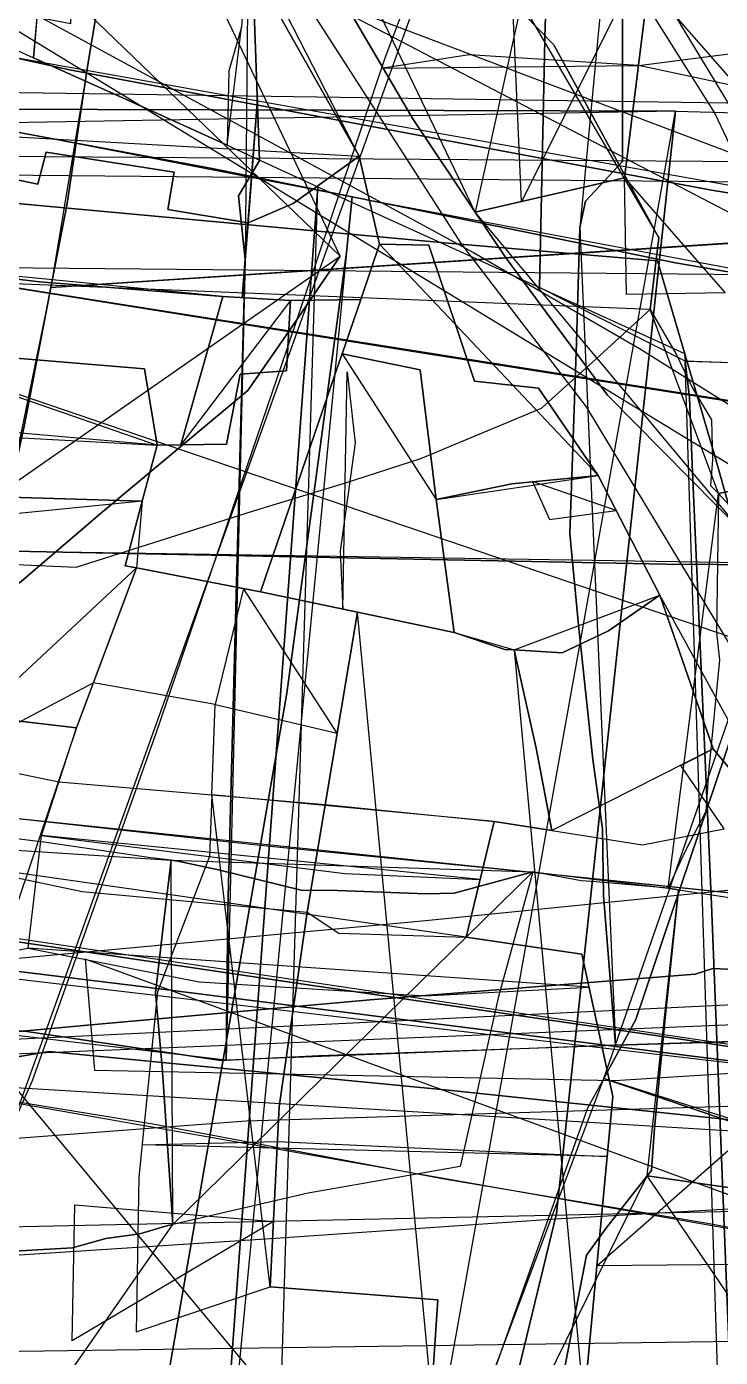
# Model space of a CAD drawing. Extents: x -6790 to 12600, y -1098 to 2171.
# Drawn here: x 680.8 to 715, y 528.4 to 593.9 of the extents above; entities that cross this region are included whole.
import ezdxf

# ---------------------------------------------------------------- set-up
doc = ezdxf.new("R2010")
doc.units = 0

msp = doc.modelspace()

# ---------------------------------------------------------------- linework, layer by layer
for points in [[(684.096, 627.544), (672.173, 633.169), (668.658, 614.841), (666.104, 599.451), (675.334, 594.972), (680.231, 592.784), (681.171, 592.361), (683.074, 613.607), (684.096, 627.544)], [(691.407, 593.855), (690.781, 591.72), (690.694, 588.048), (686.223, 590.084), (681.171, 592.361), (683.074, 613.607), (684.096, 627.544), (694.107, 632.067), (691.407, 593.855)], [(691.407, 593.855), (690.781, 591.72), (690.694, 588.048), (695.164, 586.012), (706.068, 581.049), (706.348, 594.017), (708.72, 632.067), (694.107, 632.067), (691.407, 593.855)], [(706.348, 594.017), (706.068, 581.049), (713.2, 577.803), (713.244, 577.425), (719.771, 577.237), (724.409, 577.003), (724.214, 596.228), (723.834, 627.731), (708.72, 632.067), (706.348, 594.017)], [(658.986, 596.196), (663.436, 595.663), (667.635, 594.988), (671.797, 594.239), (682.932, 591.764), (714.537, 585.841), (729.421, 583.404), (737.539, 582.126), (737.603, 582.45), (738.01, 584.046), (738.74, 588.729), (739.241, 590.137), (741.541, 598.43), (744.293, 608.842), (739.448, 627.139), (663.38, 628.399), (661.945, 616.951), (658.986, 596.196)], [(658.986, 596.196), (663.436, 595.663), (667.635, 594.988), (671.797, 594.239), (682.932, 591.764), (714.537, 585.841), (729.421, 583.404), (737.539, 582.126), (737.603, 582.45), (738.01, 584.046), (738.74, 588.729), (739.241, 590.137), (741.541, 598.43), (744.293, 608.842), (739.448, 627.139), (663.38, 628.399), (661.945, 616.951), (658.986, 596.196)], [(681.171, 592.361), (683.074, 613.607), (684.096, 627.544), (681.171, 592.361)], [(825.537, 465.767), (806.347, 469.426), (790.152, 472.911), (788.004, 473.788), (781.461, 482.463), (778.96, 484.783), (761.208, 490.562), (753.93, 494.44), (749.56, 505.261), (743.94, 513.637), (737.713, 521.371), (732.537, 530.271), (727.8, 538.416), (725.232, 542.833), (721.028, 551.818), (716.003, 562.56), (708.38, 575.17), (702.232, 583.194), (694.976, 594.469), (690.976, 605.984), (686.817, 617.955), (685.151, 622.749), (683.334, 627.98), (825.537, 465.767)], [(775.09, 566.034), (771.079, 566.598), (750.476, 569.926), (700.497, 577.796), (667.323, 583.093), (635.643, 588.101), (623.069, 590.092), (622.082, 590.248), (623.244, 590.97), (623.698, 591.965), (628.671, 605.967), (674.082, 624.515), (716.899, 617.404), (757.748, 608.856), (773.71, 605.208), (813.955, 600.005), (814.67, 560.312), (809.713, 560.917), (775.09, 566.034)], [(775.09, 566.034), (771.079, 566.598), (750.476, 569.926), (700.497, 577.796), (667.323, 583.093), (635.643, 588.101), (623.069, 590.092), (622.082, 590.248), (623.244, 590.97), (623.698, 591.965), (628.671, 605.967), (674.082, 624.515), (716.899, 617.404), (757.748, 608.856), (773.71, 605.208), (813.955, 600.005), (814.67, 560.312), (809.713, 560.917), (775.09, 566.034)], [(711.949, 583.489), (706.773, 592.988), (705.292, 594.504), (702.293, 598.674), (696.022, 610.838), (687.958, 624.588), (711.949, 583.489)], [(631.185, 586.067), (630.395, 567.599), (629.272, 553.037), (631.611, 553.279), (651.14, 550.966), (686.066, 546.689), (721.526, 542.212), (767.503, 536.764), (770.49, 558.882), (770.519, 560.007), (774.148, 586.178), (774.858, 591.341), (778.992, 622.183), (633.046, 620.65), (631.185, 586.067)], [(644.249, 621.844), (790.423, 618.394), (800.786, 540.213), (644.249, 621.844)], [(743.577, 615.985), (571.406, 621.072), (583.35, 590.309), (593.179, 564.445), (600.515, 545.112), (610.569, 518.616), (638.978, 500.569), (640.627, 511.135), (643.552, 526.151), (649.264, 556.591), (655.57, 588.73), (655.856, 589.891), (712.768, 589.733), (744.235, 588.876), (744.243, 589.482), (744.353, 598.004), (743.577, 615.985)], [(663.478, 546.13), (668.304, 544.716), (679.966, 539.444), (681.107, 542.022), (687.199, 559.121), (693.65, 578.028), (698.477, 592.358), (709.415, 621.383), (692.696, 620.221), (676.329, 620.795), (668.577, 621.463), (655.665, 581.738), (653.18, 574.269), (649.104, 562.018), (646.381, 553.996), (644.699, 549.796), (650.331, 548.957), (658.168, 547.383), (659.007, 547.348), (663.478, 546.13)], [(679.966, 539.444), (681.107, 542.022), (687.199, 559.121), (693.65, 578.028), (698.477, 592.358), (709.415, 621.383), (679.966, 539.444)], [(696.566, 621.171), (704.593, 605.669), (714.702, 589.616), (716.425, 585.972), (721.612, 578.453), (726.398, 571.496), (729.841, 566.226), (696.566, 621.171)], [(696.254, 582.599), (678.44, 619.959), (656.869, 620.524), (696.254, 582.599)], [(735.793, 618.666), (725.49, 587.731), (717.424, 564.608), (710.808, 545.026), (709.228, 542.116), (735.793, 618.666)], [(801.548, 591.518), (789.244, 518.689), (788.787, 518.812), (777.968, 521.722), (767.392, 524.566), (756.887, 527.429), (746.381, 530.292), (746.255, 530.331), (721.441, 537.969), (709.228, 542.116), (710.808, 545.026), (717.424, 564.608), (725.49, 587.731), (735.793, 618.666), (736.918, 617.965), (749.59, 612.501), (801.548, 591.518)], [(683.828, 591.925), (682.819, 585.19), (682.019, 581.053), (696.426, 581.987), (726.428, 583.933), (728.878, 584.118), (732.198, 584.368), (752.011, 586.349), (777.061, 588.192), (809.762, 590.173), (777.783, 611.858), (687.999, 616.919), (683.828, 591.925)], [(637.408, 594.75), (637.736, 594.726), (662.872, 589.934), (662.532, 588.83), (655.107, 534.668), (651.449, 507.714), (650.216, 499.044), (650.194, 498.07), (651.792, 497.489), (662.338, 495.196), (682.779, 491.07), (710.001, 485.905), (711.801, 485.535), (713.973, 500.37), (718.122, 527.146), (720.485, 542.786), (726.628, 583.454), (640.862, 615.9), (637.408, 594.75)], [(708.052, 584.007), (707.891, 578.34), (707.559, 568.945), (707.993, 564.436), (708.687, 557.827), (709.17, 554.402), (709.226, 551.132), (709.802, 543.758), (726.519, 544.275), (728.228, 544.341), (728.224, 561.892), (728.469, 574.962), (729.565, 599.328), (729.879, 615.388), (710.178, 606.337), (710.153, 587.256), (708.335, 585.307), (708.052, 584.007)], [(691.575, 582.421), (690.991, 560.4), (690.727, 550.451), (690.64, 543.02), (690.377, 543.007), (680.831, 544.429), (672.906, 545.112), (673.347, 586.088), (673.397, 586.083), (675.249, 586.187), (675.732, 607.49), (675.777, 614.492), (691.761, 601.926), (692.294, 587.295), (691.254, 585.561), (691.575, 582.421)], [(709.027, 612.461), (703.291, 612.47), (689.971, 611.68), (690.146, 611.123), (693.029, 602.771), (694.61, 598.264), (699.831, 589.351), (702.897, 584.765), (710.253, 586.451), (711.26, 594.498), (712.382, 600.854), (712.681, 602.543), (706.696, 604.624), (706.271, 606.581), (708.281, 608.77), (709.027, 612.461)], [(710.253, 586.451), (711.26, 594.498), (712.382, 600.854), (712.681, 602.543), (706.696, 604.624), (706.271, 606.581), (708.281, 608.77), (709.027, 612.461), (703.291, 612.47), (689.971, 611.68), (690.146, 611.123), (693.029, 602.771), (694.61, 598.264), (699.831, 589.351), (702.897, 584.765), (710.253, 586.451)], [(702.897, 584.765), (710.253, 586.451), (711.26, 594.498), (712.382, 600.854), (712.681, 602.543), (706.696, 604.624), (706.271, 606.581), (708.281, 608.77), (709.027, 612.461), (702.897, 584.765)], [(689.971, 611.68), (690.146, 611.123), (693.029, 602.771), (694.61, 598.264), (699.831, 589.351), (702.897, 584.765), (689.971, 611.68)], [(653.18, 610.247), (673.705, 598.611), (702.829, 582.769), (710.993, 578.047), (726.923, 568.075), (747.266, 555.189), (763.461, 544.731), (775.949, 536.655), (798.852, 521.74), (807.166, 516.444), (653.18, 610.247)], [(691.575, 582.421), (690.991, 560.4), (690.727, 550.451), (690.64, 543.02), (695.214, 543.257), (709.802, 543.758), (709.226, 551.132), (709.17, 554.402), (708.687, 557.827), (707.993, 564.436), (707.559, 568.945), (707.891, 578.34), (708.052, 584.007), (708.335, 585.307), (710.153, 587.256), (710.178, 606.337), (691.761, 601.926), (692.294, 587.295), (691.254, 585.561), (691.575, 582.421)], [(708.052, 584.007), (708.335, 585.307), (710.153, 587.256), (710.178, 606.337), (708.052, 584.007)], [(691.575, 582.421), (691.254, 585.561), (692.294, 587.295), (691.761, 601.926), (691.575, 582.421)], [(89.841, 599.426), (785.719, 589.09), (779.969, 92.069), (740.844, 91.654), (728.89, 91.746), (723.878, 92.07), (717.289, 92.524), (682.898, 93.323), (432.673, 95.452), (307.102, 97.514), (213.558, 98.725), (136.901, 99.682), (84.957, 100.385), (89.841, 599.426)], [(705.179, 585.288), (704.583, 599.008), (706.545, 599.684), (712.054, 598.992), (705.179, 585.288)], [(667.815, 597.186), (675.708, 595.441), (683.006, 594.048), (682.882, 597.969), (683.118, 598.936), (688.653, 598.148), (691.662, 598.31), (692.508, 595.817), (695.641, 590.251), (697.187, 587.506), (693.938, 585.184), (691.725, 584.24), (687.78, 584.889), (688.08, 586.72), (681.792, 587.705), (681.375, 586.134), (670.815, 588.341), (667.43, 588.47), (660.231, 589.603), (662.567, 598.57), (667.815, 597.186)], [(687.78, 584.889), (688.08, 586.72), (681.792, 587.705), (681.375, 586.134), (670.815, 588.341), (667.43, 588.47), (660.231, 589.603), (662.567, 598.57), (667.815, 597.186), (675.708, 595.441), (683.006, 594.048), (682.882, 597.969), (683.118, 598.936), (688.653, 598.148), (691.662, 598.31), (692.508, 595.817), (695.641, 590.251), (697.187, 587.506), (693.938, 585.184), (691.725, 584.24), (687.78, 584.889)], [(691.662, 598.31), (692.508, 595.817), (695.641, 590.251), (697.187, 587.506), (691.662, 598.31)], [(737.539, 582.126), (729.421, 583.404), (714.537, 585.841), (682.932, 591.764), (671.797, 594.239), (667.635, 594.988), (663.436, 595.663), (658.986, 596.196), (737.539, 582.126)], [(737.539, 582.126), (729.421, 583.404), (714.537, 585.841), (682.932, 591.764), (671.797, 594.239), (667.635, 594.988), (663.436, 595.663), (658.986, 596.196), (737.539, 582.126)], [(691.407, 593.855), (690.781, 591.72), (690.694, 588.048), (691.407, 593.855)], [(681.171, 592.361), (686.223, 590.084), (690.694, 588.048), (681.171, 592.361)], [(712.768, 589.733), (744.235, 588.876), (744.243, 589.482), (759.809, 592.467), (774.157, 588.929), (773.952, 588.441), (773.673, 586.057), (770.782, 568.317), (767.931, 549.325), (765.66, 534.859), (762.997, 525.189), (759.594, 512.479), (750.008, 475.338), (744.583, 455.13), (692.283, 473.824), (692.006, 473.916), (692.637, 477.059), (696.395, 491.831), (698.539, 500.306), (698.64, 501.141), (698.821, 502.123), (706.9, 535.475), (712.768, 589.733)], [(710.944, 591.973), (702.609, 592.496), (698.373, 591.839), (710.944, 591.973)], [(716.042, 592.636), (715.948, 590.908), (710.944, 591.973), (716.042, 592.636)], [(71.88, 94.001), (800.518, 88.913), (801.871, 586.617), (73.828, 591.855), (71.88, 94.001)], [(71.88, 94.001), (800.518, 88.913), (801.871, 586.617), (73.828, 591.855), (71.88, 94.001)], [(97.67, 591.945), (792.056, 585.549), (784.52, 85.891), (784.405, 69.632), (97.67, 591.945)], [(682.019, 581.053), (682.819, 585.19), (683.828, 591.925), (682.019, 581.053)], [(696.857, 585.51), (689.956, 586.911), (674.106, 589.854), (667.944, 591.116), (696.857, 585.51)], [(696.857, 585.51), (689.956, 586.911), (674.106, 589.854), (667.944, 591.116), (696.857, 585.51)], [(692.193, 590.329), (691.725, 584.24), (691.441, 580.549), (692.193, 590.329)], [(623.069, 590.092), (635.643, 588.101), (667.323, 583.093), (700.497, 577.796), (750.476, 569.926), (771.079, 566.598), (775.09, 566.034), (623.069, 590.092)], [(712.768, 589.733), (655.856, 589.891), (655.57, 588.73), (649.264, 556.591), (643.552, 526.151), (640.627, 511.135), (638.978, 500.569), (639.69, 500.116), (669.25, 481.513), (681.39, 477.439), (692.006, 473.916), (692.637, 477.059), (696.395, 491.831), (698.539, 500.306), (698.64, 501.141), (698.821, 502.123), (706.9, 535.475), (712.768, 589.733)], [(655.57, 588.73), (655.856, 589.891), (712.768, 589.733), (655.57, 588.73)], [(659.056, 585.928), (674.371, 582.185), (681.453, 581.323), (690.478, 580.605), (693.817, 580.41), (697.271, 580.46), (698.202, 583.176), (697.187, 587.506), (693.938, 585.184), (691.725, 584.24), (687.78, 584.889), (688.08, 586.72), (681.792, 587.705), (681.375, 586.134), (670.815, 588.341), (667.43, 588.47), (660.231, 589.603), (659.056, 585.928)], [(698.202, 583.176), (697.271, 580.46), (693.817, 580.41), (690.478, 580.605), (681.453, 581.323), (674.371, 582.185), (659.056, 585.928), (660.231, 589.603), (667.43, 588.47), (670.815, 588.341), (681.375, 586.134), (681.792, 587.705), (688.08, 586.72), (687.78, 584.889), (691.725, 584.24), (693.938, 585.184), (697.187, 587.506), (698.202, 583.176)], [(697.187, 587.506), (693.938, 585.184), (691.725, 584.24), (687.78, 584.889), (688.08, 586.72), (681.792, 587.705), (681.375, 586.134), (670.815, 588.341), (667.43, 588.47), (660.231, 589.603), (697.187, 587.506)], [(712.768, 589.733), (706.9, 535.475), (698.821, 502.123), (698.64, 501.141), (698.539, 500.306), (696.395, 491.831), (692.637, 477.059), (692.006, 473.916), (712.768, 589.733)], [(763.496, 547.482), (758.809, 548.231), (739.164, 551.34), (727.939, 553.082), (727.102, 553.173), (721.762, 556.047), (719.34, 559.781), (718.05, 560.867), (714.678, 572.816), (711.872, 582.365), (701.576, 583.225), (679.828, 585.239), (655.501, 587.434), (643.452, 588.642), (642.601, 588.686), (763.496, 547.482)], [(50.059, 587.887), (779.251, 581.11), (775.84, 83.588), (42.201, 89.165), (50.059, 587.887)], [(715.204, 580.794), (710.354, 580.698), (710.253, 586.451), (715.204, 580.794)], [(565.741, 585.861), (570.612, 585.021), (584.642, 582.344), (626.456, 573.971), (628.123, 573.498), (643.577, 572.269), (650.303, 571.918), (650.584, 572.48), (651.771, 579.002), (666.793, 577.398), (676.678, 576.271), (675.945, 571.529), (675.078, 567.649), (683.272, 567.281), (691.987, 570.055), (696.474, 571.421), (700.224, 572.635), (706.163, 575.106), (709.025, 577.686), (711.518, 579.962), (565.741, 585.861)], [(695.164, 586.012), (691.927, 542.039), (690.117, 517.465), (693.471, 516.074), (705.583, 510.381), (697.774, 477.651), (694.091, 462.59), (693.722, 461.117), (693.243, 449.043), (691.5, 416.127), (689.493, 378.224), (687.247, 328.55), (687.267, 326.292), (695.164, 586.012)], [(696.857, 585.51), (696.564, 582.771), (693.634, 561.078), (689.144, 535.217), (683.517, 502.813), (675.847, 457.278), (670.026, 422.742), (669.862, 420.997), (671.794, 420.385), (667.608, 393.764), (665.344, 378.795), (664.962, 376.962), (673.784, 374.423), (678.615, 373.048), (680.219, 372.532), (677.889, 362.928), (675.789, 355.119), (674.273, 351.755), (696.857, 585.51)], [(696.857, 585.51), (696.564, 582.771), (693.634, 561.078), (689.144, 535.217), (683.517, 502.813), (675.847, 457.278), (670.026, 422.742), (669.862, 420.997), (671.794, 420.385), (667.608, 393.764), (665.344, 378.795), (664.962, 376.962), (673.784, 374.423), (678.615, 373.048), (680.219, 372.532), (677.889, 362.928), (675.789, 355.119), (674.273, 351.755), (696.857, 585.51)], [(729.479, 579.362), (726.404, 579.928), (712.77, 582.262), (702.609, 584.342), (696.857, 585.51), (729.479, 579.362)], [(729.479, 579.362), (726.404, 579.928), (712.77, 582.262), (702.609, 584.342), (696.857, 585.51), (729.479, 579.362)], [(702.897, 584.765), (704.377, 582.551), (709.413, 575.748), (716.151, 568.95), (716.294, 568.73), (702.897, 584.765)], [(727.494, 567.331), (728.878, 584.118), (726.428, 583.933), (696.426, 581.987), (682.019, 581.053), (680.713, 574.289), (679.345, 568.093), (689.949, 567.878), (712.32, 567.432), (727.494, 567.331)], [(682.019, 581.053), (696.426, 581.987), (726.428, 583.933), (728.878, 584.118), (682.019, 581.053)], [(709.802, 543.758), (709.226, 551.132), (709.17, 554.402), (708.687, 557.827), (707.993, 564.436), (707.559, 568.945), (707.891, 578.34), (708.052, 584.007), (709.802, 543.758)], [(700.991, 570.609), (704.703, 571.395), (708.952, 571.804), (706.016, 576.102), (702.863, 576.446), (700.627, 583.127), (698.202, 583.176), (697.271, 580.46), (696.352, 577.777), (700.196, 576.999), (700.991, 570.609)], [(698.202, 583.176), (700.627, 583.127), (702.863, 576.446), (706.016, 576.102), (708.952, 571.804), (704.703, 571.395), (700.991, 570.609), (700.196, 576.999), (696.352, 577.777), (697.271, 580.46), (698.202, 583.176)], [(698.202, 583.176), (700.627, 583.127), (702.863, 576.446), (706.016, 576.102), (708.952, 571.804), (698.202, 583.176)], [(690.64, 543.02), (690.727, 550.451), (690.991, 560.4), (691.575, 582.421), (690.64, 543.02)], [(690.478, 580.605), (688.423, 573.306), (687.251, 573.29), (686.626, 577.043), (673.172, 578.161), (674.371, 582.185), (681.453, 581.323), (690.478, 580.605)], [(688.423, 573.306), (687.251, 573.29), (686.626, 577.043), (673.172, 578.161), (674.371, 582.185), (681.453, 581.323), (690.478, 580.605), (688.423, 573.306)], [(674.371, 582.185), (681.453, 581.323), (690.478, 580.605), (674.371, 582.185)], [(679.345, 568.093), (680.713, 574.289), (682.019, 581.053), (679.345, 568.093)], [(706.068, 581.049), (713.2, 577.803), (713.244, 577.425), (706.068, 581.049)], [(697.271, 580.46), (696.352, 577.777), (696.215, 577.376), (692.343, 566.074), (686.24, 567.245), (685.673, 567.354), (686.519, 570.536), (687.251, 573.29), (688.423, 573.306), (690.661, 573.337), (691.337, 576.784), (693.616, 576.945), (693.817, 580.41), (697.271, 580.46)], [(697.271, 580.46), (696.352, 577.777), (696.215, 577.376), (692.343, 566.074), (686.24, 567.245), (685.673, 567.354), (686.519, 570.536), (687.251, 573.29), (688.423, 573.306), (690.661, 573.337), (691.337, 576.784), (693.616, 576.945), (693.817, 580.41), (697.271, 580.46)], [(690.478, 580.605), (688.423, 573.306), (690.661, 573.337), (691.337, 576.784), (693.616, 576.945), (693.817, 580.41), (690.478, 580.605)], [(690.478, 580.605), (693.817, 580.41), (693.616, 576.945), (691.337, 576.784), (690.661, 573.337), (688.423, 573.306), (690.478, 580.605)], [(688.423, 573.306), (690.661, 573.337), (691.337, 576.784), (693.616, 576.945), (693.817, 580.41), (688.423, 573.306)], [(657.572, 567.65), (657.346, 569.271), (656.873, 572.662), (656.669, 576.705), (657.319, 580.097), (664.665, 579.209), (668.593, 578.458), (673.172, 578.161), (686.626, 577.043), (687.251, 573.29), (686.519, 570.536), (679.433, 570.745), (677.97, 564.443), (667.909, 566.155), (657.572, 567.65)], [(679.433, 570.745), (686.519, 570.536), (687.251, 573.29), (686.626, 577.043), (673.172, 578.161), (668.593, 578.458), (664.665, 579.209), (657.319, 580.097), (656.669, 576.705), (656.873, 572.662), (657.346, 569.271), (657.572, 567.65), (667.909, 566.155), (677.97, 564.443), (679.433, 570.745)], [(711.518, 579.962), (712.789, 577.772), (713.601, 576.097), (714.541, 574.538), (714.58, 572.567), (714.49, 571.305), (714.876, 570.905), (711.518, 579.962)], [(687.251, 573.29), (686.626, 577.043), (673.172, 578.161), (687.251, 573.29)], [(696.352, 577.777), (696.215, 577.376), (692.343, 566.074), (696.352, 577.777)], [(700.991, 570.609), (701.867, 564.072), (697.105, 565.073), (692.343, 566.074), (696.215, 577.376), (696.352, 577.777), (700.196, 576.999), (700.991, 570.609)], [(697.105, 565.073), (692.343, 566.074), (696.215, 577.376), (696.352, 577.777), (700.196, 576.999), (700.991, 570.609), (701.867, 564.072), (697.105, 565.073)], [(700.991, 570.609), (700.196, 576.999), (696.352, 577.777), (700.991, 570.609)], [(713.244, 577.425), (719.771, 577.237), (724.409, 577.003), (713.244, 577.425)], [(713.244, 577.425), (713.453, 575.623), (713.591, 572.348), (714.529, 550.707), (716.308, 505.763), (733.475, 501.618), (722.713, 376.925), (720.541, 349.82), (713.244, 577.425)], [(724.409, 577.003), (727.105, 576.867), (728.696, 576.718), (739.559, 518.422), (743.045, 499.717), (747.303, 498.619), (757.63, 495.437), (756.884, 464.709), (754.155, 381.475), (752.853, 341.757), (729.336, 347.716), (720.541, 349.82), (722.713, 376.925), (733.475, 501.618), (716.308, 505.763), (714.529, 550.707), (713.591, 572.348), (713.453, 575.623), (713.244, 577.425), (719.771, 577.237), (724.409, 577.003)], [(696.609, 576.903), (696.993, 573.403), (696.258, 568.065), (696.392, 565.223), (696.609, 576.903)], [(663.947, 575.348), (674.225, 573.995), (687.251, 573.29), (663.947, 575.348)], [(708.952, 571.804), (704.703, 571.395), (700.991, 570.609), (708.952, 571.804)], [(711.989, 565.904), (709.462, 564.149), (707.185, 563.062), (704.822, 563.21), (704.355, 563.239), (701.867, 564.072), (700.991, 570.609), (704.703, 571.395), (708.952, 571.804), (711.989, 565.904)], [(704.355, 563.239), (704.822, 563.21), (707.185, 563.062), (709.462, 564.149), (711.989, 565.904), (708.952, 571.804), (704.703, 571.395), (700.991, 570.609), (701.867, 564.072), (704.355, 563.239)], [(714.876, 570.905), (714.786, 564.052), (714.928, 562.725), (714.387, 557.185), (714.258, 555.265), (713.227, 553.281), (712.403, 551.491), (712.918, 551.413), (725.124, 549.57), (735.851, 547.986), (734.086, 550.029), (731.964, 552.944), (727.145, 561.67), (722.445, 570.237), (721.413, 572.22), (714.876, 570.905)], [(735.851, 547.986), (734.086, 550.029), (731.964, 552.944), (727.145, 561.67), (722.445, 570.237), (721.413, 572.22), (714.876, 570.905), (735.851, 547.986)], [(705.731, 571.494), (706.556, 569.625), (709.842, 570.074), (705.731, 571.494)], [(657.572, 567.65), (667.909, 566.155), (677.97, 564.443), (679.433, 570.745), (686.519, 570.536), (685.673, 567.354), (686.24, 567.245), (683.276, 559.37), (677.389, 560.066), (671.061, 560.515), (668.311, 550.558), (658.102, 551.967), (652.614, 551.953), (652.573, 556.952), (653.255, 559.253), (657.099, 565.535), (657.572, 567.65)], [(657.572, 567.65), (667.909, 566.155), (677.97, 564.443), (679.433, 570.745), (686.519, 570.536), (657.572, 567.65)], [(679.433, 570.745), (686.519, 570.536), (685.673, 567.354), (686.24, 567.245), (683.276, 559.37), (677.642, 560.036), (677.97, 564.443), (679.433, 570.745)], [(686.24, 567.245), (685.673, 567.354), (686.519, 570.536), (686.24, 567.245)], [(714.876, 570.905), (714.786, 564.052), (714.928, 562.725), (714.387, 557.185), (714.258, 555.265), (713.227, 553.281), (712.403, 551.491), (714.876, 570.905)], [(727.494, 567.331), (726.988, 559.037), (726.902, 557.625), (725.967, 550.153), (708.303, 551.996), (692.15, 553.608), (676.487, 555.329), (678.146, 562.663), (679.345, 568.093), (689.949, 567.878), (712.32, 567.432), (727.494, 567.331)], [(727.494, 567.331), (712.32, 567.432), (689.949, 567.878), (679.345, 568.093), (727.494, 567.331)], [(686.24, 567.245), (683.276, 559.37), (677.389, 560.066), (671.061, 560.515), (668.311, 550.558), (686.24, 567.245)], [(697.105, 565.073), (692.343, 566.074), (686.24, 567.245), (683.276, 559.37), (677.389, 560.066), (671.061, 560.515), (668.311, 550.558), (674.443, 549.319), (674.421, 543.075), (679.917, 542.224), (679.814, 536.092), (678.524, 527.228), (678.043, 523.919), (677.943, 523.231), (679.582, 521.776), (688.659, 521.48), (695.555, 521.482), (699.985, 525.909), (700.758, 526.545), (701.066, 531.222), (692.809, 531.86), (693.257, 540.717), (694.641, 550.303), (697.105, 565.073)], [(691.499, 566.236), (690.11, 560.527), (696.111, 559.114), (691.499, 566.236)], [(711.989, 565.904), (709.462, 564.149), (707.185, 563.062), (704.822, 563.21), (711.989, 565.904)], [(711.989, 565.904), (714.624, 558.35), (718.132, 554.136), (719.536, 551.631), (719.696, 549.312), (724.62, 540.626), (726.218, 537.807), (727.011, 534.779), (728.358, 534.805), (731.469, 530.334), (732.561, 528.351), (711.989, 565.904)], [(697.105, 565.073), (694.641, 550.303), (693.257, 540.717), (692.809, 531.86), (701.066, 531.222), (700.758, 526.545), (697.105, 565.073)], [(708.25, 526.085), (700.758, 526.545), (701.066, 531.222), (692.809, 531.86), (693.257, 540.717), (694.641, 550.303), (697.105, 565.073), (701.867, 564.072), (704.355, 563.239), (704.822, 563.21), (705.901, 558.376), (706.675, 554.319), (703.84, 554.761), (702.468, 549.073), (708.154, 548.235), (709.683, 541.232), (708.25, 526.085)], [(701.867, 564.072), (704.355, 563.239), (704.822, 563.21), (705.901, 558.376), (706.675, 554.319), (703.84, 554.761), (702.468, 549.073), (708.154, 548.235), (709.683, 541.232), (708.25, 526.085), (700.758, 526.545), (701.066, 531.222), (692.809, 531.86), (693.257, 540.717), (694.641, 550.303), (697.105, 565.073), (701.867, 564.072)], [(704.822, 563.21), (704.355, 563.239), (701.867, 564.072), (704.822, 563.21)], [(708.25, 526.085), (709.683, 541.232), (708.154, 548.235), (702.468, 549.073), (703.84, 554.761), (706.675, 554.319), (705.901, 558.376), (704.822, 563.21), (708.25, 526.085)], [(677.009, 557.844), (682.416, 556.724), (689.946, 556.081), (690.11, 560.527), (684.113, 561.593), (677.009, 557.844)], [(679.547, 548.287), (680.902, 548.54), (681.556, 554.077), (683.276, 559.37), (679.547, 548.287)], [(612.213, 559.124), (619.353, 558.129), (635.457, 555.634), (656.693, 552.399), (675.165, 549.616), (695.01, 546.688), (713.12, 544.031), (733.883, 540.858), (744.152, 539.464), (761.097, 536.941), (776.091, 534.774), (612.213, 559.124)], [(706.675, 554.319), (711.136, 553.623), (715.151, 554.403), (713.018, 557.518), (714.624, 558.35), (706.675, 554.319)], [(687.935, 552.861), (686.944, 552.981), (681.783, 553.735), (674.695, 554.614), (664.647, 555.73), (652.632, 557.263), (649.188, 557.849), (649.074, 554.595), (637.135, 555.825), (626.482, 556.828), (687.935, 552.861)], [(689.946, 556.081), (689.835, 553.041), (687.263, 546.388), (686.348, 537.258), (686.217, 529.654), (692.809, 531.86), (689.946, 556.081)], [(689.946, 556.081), (695.526, 555.605), (703.84, 554.761), (689.946, 556.081)], [(724.525, 538.984), (725.967, 550.153), (708.303, 551.996), (692.15, 553.608), (676.487, 555.329), (675.799, 552.288), (673.741, 542.053), (681.926, 543.447), (701.569, 541.548), (718.59, 539.75), (724.525, 538.984)], [(725.967, 550.153), (708.303, 551.996), (692.15, 553.608), (676.487, 555.329), (725.967, 550.153)], [(681.556, 554.077), (696.49, 552.207), (703.154, 551.917), (681.556, 554.077)], [(767.503, 536.764), (721.526, 542.212), (686.066, 546.689), (651.14, 550.966), (631.611, 553.279), (629.272, 553.037), (767.503, 536.764)], [(687.935, 552.861), (687.602, 550.006), (687.175, 546.34), (687.5, 542.689), (688.016, 534.936), (687.935, 552.861)], [(687.935, 552.861), (688.272, 552.82), (690.264, 552.397), (694.339, 551.391), (696.129, 551.371), (700.486, 551.21), (701.874, 551.24), (705.747, 552.287), (704.053, 546.16), (702.161, 537.784), (694.686, 536.479), (688.016, 534.936), (687.5, 542.689), (687.175, 546.34), (687.602, 550.006), (687.935, 552.861)], [(705.747, 552.287), (701.874, 551.24), (700.486, 551.21), (696.129, 551.371), (694.339, 551.391), (690.264, 552.397), (688.272, 552.82), (687.935, 552.861), (705.747, 552.287)], [(583.064, 539.363), (585.372, 540.273), (606.126, 541.769), (626.565, 543.815), (643.725, 545.101), (657.369, 546.151), (679.488, 547.961), (700.294, 549.876), (720.707, 551.923), (728.448, 552.553), (730.73, 552.133), (736.555, 551.923), (757.808, 551.608), (766.913, 551.136), (773.971, 551.005), (781.816, 550.401), (787.3, 550.349), (790.56, 549.357), (583.064, 539.363)], [(676.78, 552.744), (683.566, 551.325), (694.641, 550.303), (696.195, 549.265), (702.468, 549.073), (676.78, 552.744)], [(705.747, 552.287), (704.053, 546.16), (702.161, 537.784), (694.686, 536.479), (688.016, 534.936), (705.747, 552.287)], [(712.403, 551.491), (708.856, 551.804), (708.112, 551.844), (705.747, 552.287), (712.403, 551.491)], [(712.918, 551.413), (712.249, 545.11), (711.722, 539.692), (711.574, 537.592), (711.372, 537.335), (712.918, 551.413)], [(680.902, 548.54), (689.325, 546.879), (700.448, 546.192), (708.509, 546.609), (680.902, 548.54)], [(683.707, 547.987), (684.159, 542.523), (694.105, 542.326), (709.758, 542.018), (719.68, 542.647), (725.822, 532.571), (683.707, 547.987)], [(583.064, 539.363), (604.562, 539.86), (625.795, 540.369), (639.058, 540.772), (655.013, 542.073), (668.605, 543.344), (684.365, 544.795), (697.733, 545.991), (713.732, 547.262), (714.599, 547.531), (727.997, 546.918), (744.221, 546.275), (752.325, 546.248), (583.064, 539.363)], [(672.906, 545.112), (680.831, 544.429), (690.377, 543.007), (690.64, 543.02), (672.906, 545.112)], [(709.802, 543.758), (726.519, 544.275), (728.228, 544.341), (709.802, 543.758)], [(690.64, 543.02), (695.214, 543.257), (709.802, 543.758), (690.64, 543.02)], [(673.741, 542.053), (681.926, 543.447), (701.569, 541.548), (718.59, 539.75), (724.525, 538.984), (673.741, 542.053)], [(724.525, 538.984), (718.59, 539.75), (701.569, 541.548), (681.926, 543.447), (673.741, 542.053), (687.034, 539.884), (701.38, 537.189), (714.333, 535.004), (723.784, 533.238), (724.525, 538.984)], [(709.228, 542.116), (708.436, 540.658), (703.834, 527.74), (693.629, 499.537), (681.078, 464.801), (674.596, 447.41), (666.622, 426.391), (657.931, 403.949), (634.744, 342.396), (622.223, 309.817), (617.998, 298.824), (617.095, 296.956), (709.228, 542.116)], [(673.741, 542.053), (687.034, 539.884), (701.38, 537.189), (714.333, 535.004), (723.784, 533.238), (673.741, 542.053)], [(709.228, 542.116), (721.441, 537.969), (746.255, 530.331), (709.228, 542.116)], [(541.721, 531.826), (576.481, 533.215), (609.622, 534.101), (649.497, 536.848), (691.632, 540.038), (719.057, 540.88), (742.982, 541.367), (756.717, 540.791), (777.541, 539.019), (790.534, 537.178), (541.721, 531.826)], [(717.128, 540.13), (717.483, 532.984), (708.895, 532.897), (717.128, 540.13)], [(686.508, 538.858), (693.171, 539.02), (704.542, 538.501), (709.404, 538.28), (686.508, 538.858)], [(568.752, 527.119), (570.182, 527.631), (587.93, 528.284), (609.128, 529.315), (622.495, 529.987), (640.936, 530.948), (655.856, 531.979), (665.7, 532.592), (678.186, 533.299), (692.584, 534.223), (706.858, 535.208), (724.738, 536.243), (736.134, 537.041), (747.545, 537.543), (752.427, 536.59), (756.679, 535.837), (763.779, 534.6), (770.09, 533.408), (774.794, 532.543), (779.867, 531.747), (788.726, 530.186), (568.752, 527.119)], [(711.372, 537.335), (709.384, 534.809), (708.379, 533.417), (707.152, 527.077), (706.765, 525.603), (705.415, 523.248), (704.344, 521.33), (701.421, 520.284), (700.236, 515.747), (699.475, 513.145), (711.372, 537.335)], [(711.372, 537.335), (719.67, 536.139), (726.257, 535.228), (726.98, 528.886), (727.59, 525.155), (727.722, 522.554), (727.905, 518.986), (728.281, 517.39), (728.789, 515.652), (729.033, 513.203), (729.083, 511.329), (711.372, 537.335)], [(683.063, 529.213), (683.206, 535.9), (686.32, 535.639), (692.972, 535.081), (683.063, 529.213)], [(688.016, 534.936), (687.774, 534.88), (686.39, 534.476), (684.726, 534.237), (683.086, 533.782), (678.513, 533.519), (674.491, 533.327), (672.192, 533.435), (672.192, 524.493), (672.072, 520.721), (671.274, 515.682), (670.668, 509.993), (688.016, 534.936)]]:
    msp.add_lwpolyline(points, close=True)
for points in [[(716.637, 626.053), (711.521, 626.53), (711.081, 619.169), (709.96, 619.053), (709.314, 613.88), (709.027, 612.461), (708.281, 608.77), (706.271, 606.581), (706.696, 604.624), (712.681, 602.543), (712.382, 600.854), (711.26, 594.498), (710.253, 586.451), (702.897, 584.765), (704.377, 582.551), (709.413, 575.748), (716.151, 568.95)], [(716.151, 568.95), (709.413, 575.748), (704.377, 582.551), (702.897, 584.765), (710.253, 586.451), (710.253, 586.451), (711.26, 594.498), (712.382, 600.854), (712.681, 602.543), (706.696, 604.624), (706.271, 606.581), (708.281, 608.77), (709.027, 612.461), (709.314, 613.88), (709.96, 619.053), (711.081, 619.169), (711.521, 626.53), (716.637, 626.053)], [(715.269, 599.34), (709.187, 608.403), (704.136, 617.008), (700.868, 621.224), (696.566, 621.171), (687.958, 624.588), (696.022, 610.838), (702.293, 598.674), (705.292, 594.504), (706.773, 592.988), (711.949, 583.489), (711.949, 583.489), (711.518, 579.962), (712.789, 577.772), (713.601, 576.097), (714.541, 574.538), (714.58, 572.567), (714.49, 571.305), (714.876, 570.905), (721.413, 572.22)], [(763.496, 547.482), (758.809, 548.231), (739.164, 551.34), (727.939, 553.082), (727.102, 553.173), (721.762, 556.047), (719.34, 559.781), (718.05, 560.867), (714.678, 572.816), (711.872, 582.365), (701.576, 583.225), (679.828, 585.239), (655.501, 587.434), (643.452, 588.642), (642.601, 588.686), (642.742, 591.449), (644.249, 621.844), (729.633, 608.089), (746.903, 604.898), (747.003, 593.841), (749.373, 591.579), (750.48, 590.415), (754.712, 586.297), (767.376, 573.477)], [(763.496, 547.482), (758.809, 548.231), (739.164, 551.34), (727.939, 553.082), (727.102, 553.173), (721.762, 556.047), (719.34, 559.781), (718.05, 560.867), (714.678, 572.816), (711.872, 582.365), (701.576, 583.225), (679.828, 585.239), (655.501, 587.434), (643.452, 588.642), (642.601, 588.686), (642.742, 591.449), (644.249, 621.844), (729.633, 608.089), (746.903, 604.898), (747.003, 593.841), (749.373, 591.579), (750.48, 590.415), (754.712, 586.297), (767.376, 573.477)], [(763.496, 547.482), (758.809, 548.231), (739.164, 551.34), (727.939, 553.082), (727.102, 553.173), (721.762, 556.047), (719.34, 559.781), (718.05, 560.867), (714.678, 572.816), (711.872, 582.365), (701.576, 583.225), (679.828, 585.239), (655.501, 587.434), (643.452, 588.642), (642.601, 588.686), (642.742, 591.449), (644.249, 621.844), (729.633, 608.089), (746.903, 604.898), (747.003, 593.841), (749.373, 591.579), (750.48, 590.415), (754.712, 586.297), (767.376, 573.477)], [(674.864, 524.778), (679.966, 539.444), (679.966, 539.444), (681.107, 542.022), (687.199, 559.121), (693.65, 578.028), (698.477, 592.358), (709.415, 621.383), (709.803, 621.41), (734.088, 619.729), (735.793, 618.666), (725.49, 587.731), (717.424, 564.608), (710.808, 545.026), (709.228, 542.116), (708.436, 540.658), (703.834, 527.74)], [(634.22, 503.094), (645.747, 519.254), (649.611, 524.524), (651.9, 527.789), (665.601, 545.5), (673.782, 556.133), (675.421, 558.432), (676.292, 559.854), (679.118, 565.068), (679.727, 565.933), (680.579, 566.601), (684.547, 569.993), (691.72, 575.985), (693.643, 578.772), (696.254, 582.599), (678.44, 619.959), (656.869, 620.524), (627.915, 586.152)], [(632.023, 548.841), (643.871, 546.871), (656.285, 544.838), (673.741, 542.053), (675.799, 552.288), (676.487, 555.329), (678.146, 562.663), (679.345, 568.093), (680.713, 574.289), (682.019, 581.053), (682.819, 585.19), (683.828, 591.925), (687.999, 616.919), (588.898, 618.959)], [(794.781, 403.975), (618.973, 615.411)], [(762.506, 577.016), (746.172, 580.127), (737.474, 581.801), (737.539, 582.126), (729.421, 583.404), (714.537, 585.841), (682.932, 591.764), (671.797, 594.239), (667.635, 594.988), (663.436, 595.663), (658.986, 596.196), (652.45, 596.865), (643.039, 598.269), (632.327, 599.916)], [(762.506, 577.016), (746.172, 580.127), (737.474, 581.801), (737.539, 582.126), (729.421, 583.404), (714.537, 585.841), (682.932, 591.764), (671.797, 594.239), (667.635, 594.988), (663.436, 595.663), (658.986, 596.196), (652.45, 596.865), (643.039, 598.269), (632.327, 599.916)], [(716.151, 568.95), (709.413, 575.748), (704.377, 582.551), (702.897, 584.765), (699.831, 589.351), (694.61, 598.264)], [(694.61, 598.264), (699.831, 589.351), (702.897, 584.765), (704.377, 582.551), (709.413, 575.748), (716.151, 568.95)], [(632.343, 597.21), (649.096, 594.268), (652.803, 593.914), (659.551, 592.836), (667.944, 591.116), (674.106, 589.854), (689.956, 586.911), (696.857, 585.51), (702.609, 584.342), (712.77, 582.262), (726.404, 579.928), (729.479, 579.362), (729.817, 579.3), (739.409, 577.672), (755.083, 575.102), (756.985, 575.024), (772.443, 572.023)], [(632.343, 597.21), (649.096, 594.268), (652.803, 593.914), (659.551, 592.836), (667.944, 591.116), (674.106, 589.854), (689.956, 586.911), (696.857, 585.51), (702.609, 584.342), (712.77, 582.262), (726.404, 579.928), (729.479, 579.362), (729.817, 579.3), (739.409, 577.672), (755.083, 575.102), (756.985, 575.024), (772.443, 572.023)], [(692.508, 595.817), (695.641, 590.251), (697.187, 587.506), (698.202, 583.176), (700.627, 583.127), (702.863, 576.446), (706.016, 576.102), (708.952, 571.804), (711.989, 565.904), (714.624, 558.35), (718.132, 554.136)], [(718.132, 554.136), (714.624, 558.35), (711.989, 565.904), (708.952, 571.804), (706.016, 576.102), (702.863, 576.446), (700.627, 583.127), (698.202, 583.176), (697.187, 587.506), (697.187, 587.506), (695.641, 590.251), (692.508, 595.817)], [(628.123, 573.498), (643.577, 572.269), (650.303, 571.918), (650.584, 572.48), (651.771, 579.002), (666.793, 577.398), (676.678, 576.271), (675.945, 571.529), (675.078, 567.649), (683.272, 567.281), (691.987, 570.055), (696.474, 571.421), (700.224, 572.635), (706.163, 575.106), (709.025, 577.686), (711.518, 579.962), (711.949, 583.489), (711.949, 583.489), (706.773, 592.988), (705.292, 594.504)], [(656.935, 367.575), (659.499, 427.489), (660.045, 440.814), (660.311, 442), (667.56, 479.469), (675.475, 520.384), (666.044, 521.618), (667.065, 524.87), (680.231, 592.784), (680.231, 592.784), (681.171, 592.361), (686.223, 590.084), (690.694, 588.048), (695.164, 586.012), (691.927, 542.039), (690.117, 517.465), (693.471, 516.074), (705.583, 510.381), (697.774, 477.651), (694.091, 462.59), (693.722, 461.117), (693.243, 449.043), (691.5, 416.127), (689.493, 378.224)], [(683.517, 502.813), (689.144, 535.217), (693.634, 561.078), (696.564, 582.771), (696.857, 585.51), (696.857, 585.51), (689.956, 586.911), (674.106, 589.854), (667.944, 591.116), (667.59, 586.454), (666.107, 573.233), (664.582, 559.983), (663.183, 547.587), (661.56, 533.498), (660.063, 520.137)], [(683.517, 502.813), (689.144, 535.217), (693.634, 561.078), (696.564, 582.771), (696.857, 585.51), (696.857, 585.51), (689.956, 586.911), (674.106, 589.854), (667.944, 591.116), (667.59, 586.454), (666.107, 573.233), (664.582, 559.983), (663.183, 547.587), (661.56, 533.498), (660.063, 520.137)], [(771.079, 566.598), (750.476, 569.926), (700.497, 577.796), (667.323, 583.093), (635.643, 588.101), (623.069, 590.092), (622.082, 590.248), (617.445, 587.368), (604.461, 579.008), (602.841, 577.104), (594.783, 564.683), (593.026, 562.135), (595.629, 561.72), (610.406, 559.376), (612.213, 559.124), (619.353, 558.129), (635.457, 555.634), (656.693, 552.399), (675.165, 549.616), (695.01, 546.688), (713.12, 544.031), (733.883, 540.858), (744.152, 539.464), (761.097, 536.941)], [(771.079, 566.598), (750.476, 569.926), (700.497, 577.796), (667.323, 583.093), (635.643, 588.101), (623.069, 590.092), (622.082, 590.248), (617.445, 587.368), (604.461, 579.008), (602.841, 577.104), (594.783, 564.683), (593.026, 562.135), (595.629, 561.72), (610.406, 559.376), (612.213, 559.124), (619.353, 558.129), (635.457, 555.634), (656.693, 552.399), (675.165, 549.616), (695.01, 546.688), (713.12, 544.031), (733.883, 540.858), (744.152, 539.464), (761.097, 536.941)], [(649.896, 512.825), (640.735, 534.775), (639.466, 537.222), (640.606, 555.405), (642.179, 580.421), (642.601, 588.686), (642.601, 588.686), (643.452, 588.642), (655.501, 587.434), (679.828, 585.239), (701.576, 583.225), (711.872, 582.365), (714.678, 572.816), (718.05, 560.867), (719.34, 559.781), (721.762, 556.047), (727.102, 553.173), (727.939, 553.082), (739.164, 551.34), (758.809, 548.231), (763.496, 547.482)], [(649.896, 512.825), (640.735, 534.775), (639.466, 537.222), (640.606, 555.405), (642.179, 580.421), (642.601, 588.686), (642.601, 588.686), (643.452, 588.642), (655.501, 587.434), (679.828, 585.239), (701.576, 583.225), (711.872, 582.365), (714.678, 572.816), (718.05, 560.867), (719.34, 559.781), (721.762, 556.047), (727.102, 553.173), (727.939, 553.082), (739.164, 551.34), (758.809, 548.231), (763.496, 547.482)], [(649.896, 512.825), (640.735, 534.775), (639.466, 537.222), (640.606, 555.405), (642.179, 580.421), (642.601, 588.686), (642.601, 588.686), (643.452, 588.642), (655.501, 587.434), (679.828, 585.239), (701.576, 583.225), (711.872, 582.365), (714.678, 572.816), (718.05, 560.867), (719.34, 559.781), (721.762, 556.047), (727.102, 553.173), (727.939, 553.082), (739.164, 551.34), (758.809, 548.231), (763.496, 547.482)], [(689.493, 378.224), (691.5, 416.127), (693.243, 449.043), (693.722, 461.117), (694.091, 462.59), (697.774, 477.651), (705.583, 510.381), (693.471, 516.074), (690.117, 517.465), (691.927, 542.039), (695.164, 586.012), (706.068, 581.049), (706.068, 581.049), (713.2, 577.803), (713.244, 577.425), (713.453, 575.623), (713.591, 572.348), (714.529, 550.707), (716.308, 505.763), (733.475, 501.618), (722.713, 376.925)], [(667.608, 393.764), (671.794, 420.385), (669.862, 420.997), (670.026, 422.742), (675.847, 457.278), (683.517, 502.813), (689.144, 535.217), (693.634, 561.078), (696.564, 582.771), (696.857, 585.51), (696.857, 585.51), (702.609, 584.342), (712.77, 582.262), (726.404, 579.928), (729.479, 579.362), (725.131, 549.642), (721.503, 524.839), (718.912, 506.33), (714.891, 477.087), (709.122, 435.134), (706.045, 410.842)], [(667.608, 393.764), (671.794, 420.385), (669.862, 420.997), (670.026, 422.742), (675.847, 457.278), (683.517, 502.813), (689.144, 535.217), (693.634, 561.078), (696.564, 582.771), (696.857, 585.51), (696.857, 585.51), (702.609, 584.342), (712.77, 582.262), (726.404, 579.928), (729.479, 579.362), (725.131, 549.642), (721.503, 524.839), (718.912, 506.33), (714.891, 477.087), (709.122, 435.134), (706.045, 410.842)], [(80.215, 153.149), (696.254, 582.599), (696.254, 582.599), (693.643, 578.772), (691.72, 575.985), (684.547, 569.993), (680.579, 566.601), (679.727, 565.933), (679.118, 565.068), (676.292, 559.854), (675.421, 558.432), (673.782, 556.133), (665.601, 545.5), (651.9, 527.789), (649.611, 524.524), (645.747, 519.254), (634.22, 503.094)], [(675.078, 567.649), (683.272, 567.281), (691.987, 570.055), (696.474, 571.421), (700.224, 572.635), (706.163, 575.106), (709.025, 577.686), (711.518, 579.962), (712.789, 577.772), (713.601, 576.097), (714.541, 574.538), (714.58, 572.567), (714.49, 571.305), (714.876, 570.905), (714.786, 564.052), (714.928, 562.725), (714.387, 557.185), (714.258, 555.265), (713.227, 553.281), (712.403, 551.491), (712.403, 551.491), (708.856, 551.804), (708.112, 551.844), (705.747, 552.287), (701.874, 551.24), (700.486, 551.21), (696.129, 551.371), (694.339, 551.391), (690.264, 552.397), (688.272, 552.82), (687.935, 552.861), (686.944, 552.981), (681.783, 553.735), (674.695, 554.614)], [(678.524, 527.228), (679.814, 536.092), (679.917, 542.224), (674.421, 543.075), (674.443, 549.319), (668.311, 550.558), (671.061, 560.515), (677.389, 560.066), (677.642, 560.036), (683.276, 559.37), (686.24, 567.245), (692.343, 566.074), (697.105, 565.073), (694.641, 550.303), (693.257, 540.717), (692.809, 531.86), (701.066, 531.222), (700.758, 526.545)], [(708.25, 526.085), (709.683, 541.232), (708.154, 548.235), (702.468, 549.073), (703.84, 554.761), (706.675, 554.319), (705.901, 558.376), (704.822, 563.21), (707.185, 563.062), (709.462, 564.149), (711.989, 565.904), (714.624, 558.35), (718.132, 554.136), (719.536, 551.631), (719.696, 549.312), (724.62, 540.626), (726.218, 537.807), (727.011, 534.779), (728.358, 534.805), (731.469, 530.334), (732.561, 528.351)], [(708.25, 526.085), (709.683, 541.232), (708.154, 548.235), (702.468, 549.073), (703.84, 554.761), (706.675, 554.319), (705.901, 558.376), (704.822, 563.21), (707.185, 563.062), (709.462, 564.149), (711.989, 565.904), (714.624, 558.35), (714.624, 558.35), (718.132, 554.136), (719.536, 551.631), (719.696, 549.312), (724.62, 540.626), (726.218, 537.807), (727.011, 534.779), (728.358, 534.805), (731.469, 530.334), (732.561, 528.351)], [(672.192, 524.493), (672.192, 533.435), (674.491, 533.327), (678.513, 533.519), (683.086, 533.782), (684.726, 534.237), (686.39, 534.476), (687.774, 534.88), (688.016, 534.936), (687.5, 542.689), (687.175, 546.34), (687.602, 550.006), (687.935, 552.861), (686.944, 552.981), (681.783, 553.735), (674.695, 554.614), (664.647, 555.73), (652.632, 557.263), (649.188, 557.849), (649.074, 554.595), (637.135, 555.825)], [(761.097, 536.941), (744.152, 539.464), (733.883, 540.858), (713.12, 544.031), (695.01, 546.688), (675.165, 549.616), (656.693, 552.399), (635.457, 555.634)], [(761.097, 536.941), (744.152, 539.464), (733.883, 540.858), (713.12, 544.031), (695.01, 546.688), (675.165, 549.616), (656.693, 552.399), (635.457, 555.634)], [(767.503, 536.764), (721.526, 542.212), (686.066, 546.689), (651.14, 550.966), (631.611, 553.279)], [(707.152, 527.077), (708.379, 533.417), (709.384, 534.809), (711.372, 537.335), (711.372, 537.335), (711.574, 537.592), (711.722, 539.692), (712.249, 545.11), (712.918, 551.413), (712.403, 551.491), (708.856, 551.804), (708.112, 551.844), (705.747, 552.287), (704.053, 546.16), (702.161, 537.784), (694.686, 536.479), (688.016, 534.936), (687.774, 534.88), (686.39, 534.476), (684.726, 534.237), (683.086, 533.782), (678.513, 533.519)], [(727.59, 525.155), (726.98, 528.886), (726.257, 535.228), (719.67, 536.139), (711.372, 537.335), (711.574, 537.592), (711.722, 539.692), (712.249, 545.11), (712.918, 551.413), (725.124, 549.57), (735.851, 547.986), (736.593, 546.727), (740.206, 541.546), (743.242, 538.246), (747.859, 532.362), (752.213, 526.904)], [(632.023, 548.841), (643.871, 546.871), (656.285, 544.838), (673.741, 542.053), (687.034, 539.884), (701.38, 537.189), (714.333, 535.004), (723.784, 533.238), (722.302, 521.214), (720.488, 508.897), (720.488, 508.897), (716.401, 493.827), (709.651, 469.874), (705.563, 455.326), (695.484, 457.476), (682.583, 460.115), (671.575, 462.228), (671.322, 462.296), (663.841, 464.305), (647.917, 468.793), (639.544, 471.258), (629.835, 474.141)], [(773.334, 544.855), (752.325, 546.248), (744.221, 546.275), (727.997, 546.918), (714.599, 547.531), (713.732, 547.262), (697.733, 545.991), (684.365, 544.795), (668.605, 543.344), (655.013, 542.073), (639.058, 540.772), (625.795, 540.369)], [(677.424, 519.235), (674.236, 536.417), (672.993, 543.009), (671.992, 545.19), (672.906, 545.112), (672.906, 545.112), (680.831, 544.429), (690.377, 543.007), (690.64, 543.02), (695.214, 543.257), (709.802, 543.758), (726.519, 544.275), (728.228, 544.341), (728.522, 544.353), (742.547, 545.089), (744.215, 545.06), (744.216, 544.797), (744.179, 543.482), (744.194, 539.994), (744.303, 538.185), (743.791, 527.768)], [(700.32, 397.286), (708.756, 421.37), (722.071, 459.379), (746.255, 530.331), (746.255, 530.331), (721.441, 537.969), (709.228, 542.116), (708.436, 540.658), (703.834, 527.74), (693.629, 499.537), (681.078, 464.801), (674.596, 447.41), (666.622, 426.391), (657.931, 403.949)], [(511.841, 495.227), (519.367, 503.045), (526.061, 510.103), (540.172, 524.979), (566.97, 526.889), (568.752, 527.119), (570.182, 527.631), (587.93, 528.284), (609.128, 529.315), (622.495, 529.987), (640.936, 530.948), (655.856, 531.979), (665.7, 532.592), (678.186, 533.299), (692.584, 534.223), (706.858, 535.208), (724.738, 536.243), (736.134, 537.041), (747.545, 537.543), (752.427, 536.59), (756.679, 535.837), (763.779, 534.6)], [(622.495, 529.987), (640.936, 530.948), (655.856, 531.979), (665.7, 532.592), (678.186, 533.299), (692.584, 534.223), (706.858, 535.208), (724.738, 536.243), (736.134, 537.041), (747.545, 537.543), (752.427, 536.59), (756.679, 535.837), (763.779, 534.6)], [(727.59, 525.155), (726.98, 528.886), (726.257, 535.228), (719.67, 536.139), (711.372, 537.335), (709.384, 534.809), (708.379, 533.417), (707.152, 527.077)]]:
    msp.add_lwpolyline(points)

doc.saveas('drawing.dxf')
